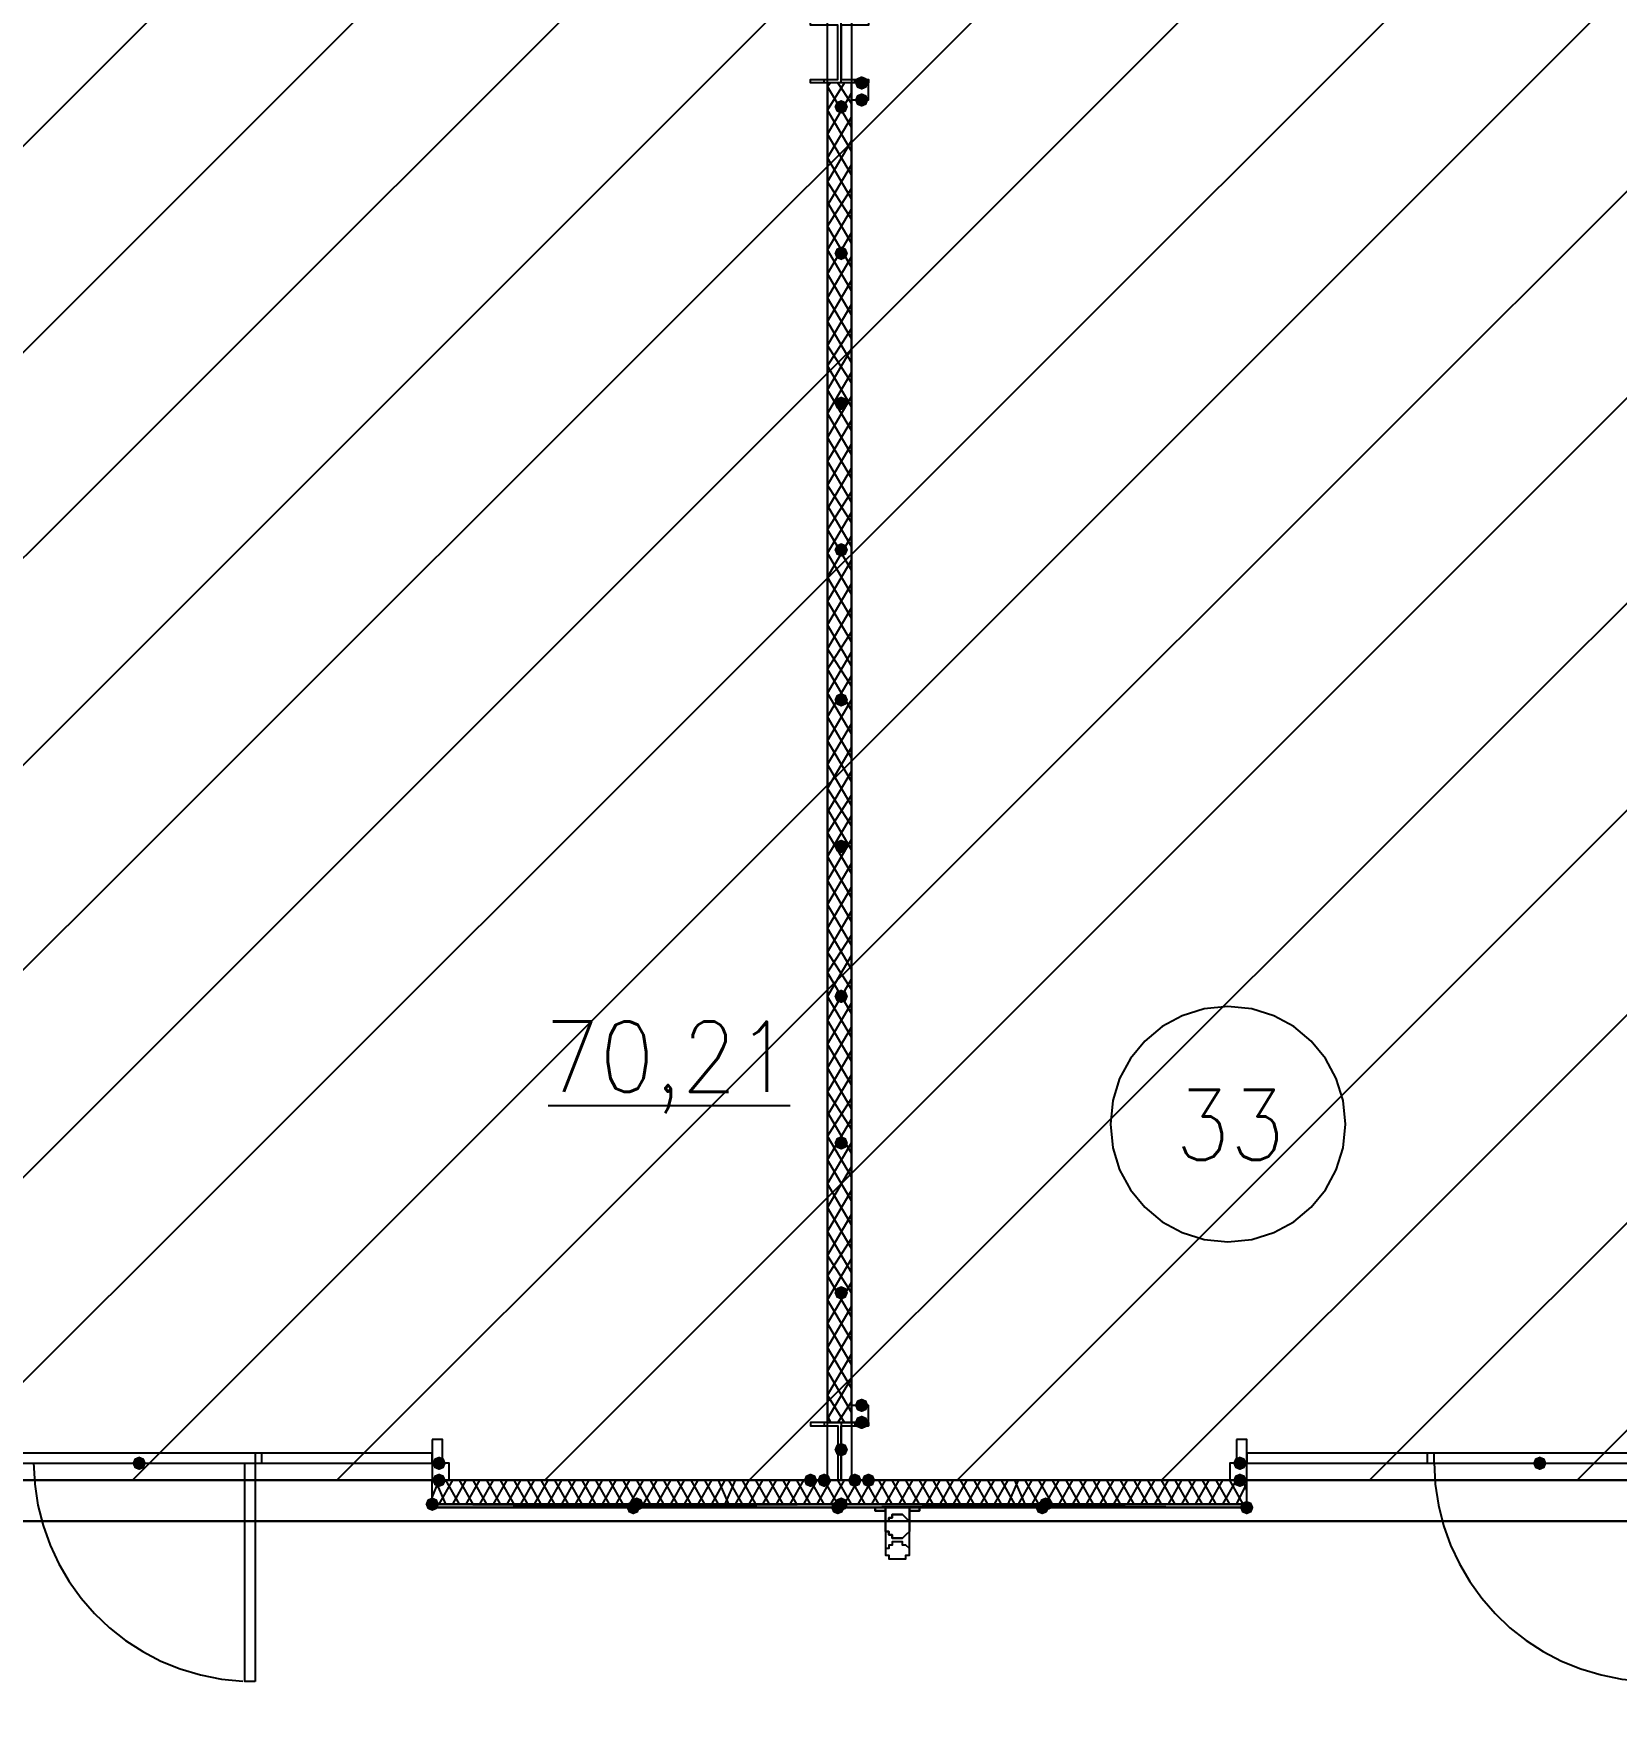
# Model space of a CAD drawing. Header units: millimetres. Extents: x 0 to 420, y 0 to 297.
# Drawn here: x 316.31 to 335.98, y 115.59 to 136.42 of the extents above; entities that cross this region are included whole.
import ezdxf

# ---------------------------------------------------------------- set-up
doc = ezdxf.new("R2010")
doc.units = ezdxf.units.MM
doc.layers.get('0').update_dxf_attribs({"linetype": 'CONTINUOUS'})
doc.styles.get("Standard").update_dxf_attribs({"font": 'STANDARD'})

msp = doc.modelspace()

# ---------------------------------------------------------------- hatches: boundary and pattern name
at = {"true_color": 0x000007}
for points in [[(326.686333, 135.805333), (326.661462, 135.745537), (326.601667, 135.720667), (326.541871, 135.745537), (326.517, 135.805333), (326.541871, 135.865129), (326.601667, 135.89), (326.661462, 135.865129)], [(326.686333, 135.593667), (326.661462, 135.533871), (326.601667, 135.509), (326.541871, 135.533871), (326.517, 135.593667), (326.541871, 135.653462), (326.601667, 135.678333), (326.661462, 135.653463)], [(326.432333, 135.509), (326.407462, 135.449204), (326.347667, 135.424333), (326.287871, 135.449204), (326.263, 135.509), (326.287871, 135.568796), (326.347667, 135.593667), (326.407462, 135.568796)], [(326.432333, 133.688667), (326.407462, 133.628871), (326.347667, 133.604), (326.287871, 133.628871), (326.263, 133.688667), (326.287871, 133.748462), (326.347667, 133.773333), (326.407462, 133.748463)], [(326.432333, 131.826), (326.407462, 131.766204), (326.347667, 131.741333), (326.287871, 131.766204), (326.263, 131.826), (326.287871, 131.885796), (326.347667, 131.910667), (326.407462, 131.885796)], [(326.432333, 130.005667), (326.407462, 129.945871), (326.347667, 129.921), (326.287871, 129.945871), (326.263, 130.005667), (326.287871, 130.065462), (326.347667, 130.090333), (326.407462, 130.065463)], [(326.432333, 128.143), (326.407462, 128.083204), (326.347667, 128.058333), (326.287871, 128.083204), (326.263, 128.143), (326.287871, 128.202796), (326.347667, 128.227667), (326.407462, 128.202796)], [(326.432333, 126.322667), (326.407462, 126.262871), (326.347667, 126.238), (326.287871, 126.262871), (326.263, 126.322667), (326.287871, 126.382462), (326.347667, 126.407333), (326.407462, 126.382463)], [(326.432333, 124.46), (326.407462, 124.400204), (326.347667, 124.375333), (326.287871, 124.400204), (326.263, 124.46), (326.287871, 124.519796), (326.347667, 124.544667), (326.407462, 124.519796)], [(326.432333, 122.639667), (326.407462, 122.579871), (326.347667, 122.555), (326.287871, 122.579871), (326.263, 122.639667), (326.287871, 122.699462), (326.347667, 122.724333), (326.407462, 122.699463)], [(326.432333, 120.777), (326.407462, 120.717204), (326.347667, 120.692333), (326.287871, 120.717204), (326.263, 120.777), (326.287871, 120.836796), (326.347667, 120.861667), (326.407462, 120.836796)], [(326.686333, 119.38), (326.661462, 119.320204), (326.601667, 119.295333), (326.541871, 119.320204), (326.517, 119.38), (326.541871, 119.439796), (326.601667, 119.464667), (326.661462, 119.439796)], [(326.686333, 119.168333), (326.661462, 119.108538), (326.601667, 119.083667), (326.541871, 119.108538), (326.517, 119.168333), (326.541871, 119.228129), (326.601667, 119.253), (326.661462, 119.228129)], [(317.711667, 118.660333), (317.686796, 118.600538), (317.627, 118.575667), (317.567204, 118.600538), (317.542333, 118.660333), (317.567204, 118.720129), (317.627, 118.745), (317.686796, 118.720129)], [(317.711667, 118.660333), (317.686796, 118.600538), (317.627, 118.575667), (317.567204, 118.600538), (317.542333, 118.660333), (317.567204, 118.720129), (317.627, 118.745), (317.686796, 118.720129)], [(321.437, 118.660333), (321.412129, 118.600538), (321.352333, 118.575667), (321.292537, 118.600538), (321.267667, 118.660333), (321.292537, 118.720129), (321.352333, 118.745), (321.412129, 118.720129)], [(326.432333, 118.829667), (326.407462, 118.769871), (326.347667, 118.745), (326.287871, 118.769871), (326.263, 118.829667), (326.287871, 118.889462), (326.347667, 118.914333), (326.407462, 118.889463)], [(331.385333, 118.660333), (331.360463, 118.600538), (331.300667, 118.575667), (331.240871, 118.600538), (331.216, 118.660333), (331.240871, 118.720129), (331.300667, 118.745), (331.360462, 118.720129)], [(335.110667, 118.660333), (335.085796, 118.600538), (335.026, 118.575667), (334.966204, 118.600538), (334.941333, 118.660333), (334.966204, 118.720129), (335.026, 118.745), (335.085796, 118.720129)], [(335.110667, 118.660333), (335.085796, 118.600538), (335.026, 118.575667), (334.966204, 118.600538), (334.941333, 118.660333), (334.966204, 118.720129), (335.026, 118.745), (335.085796, 118.720129)], [(321.437, 118.448667), (321.412129, 118.388871), (321.352333, 118.364), (321.292537, 118.388871), (321.267667, 118.448667), (321.292537, 118.508462), (321.352333, 118.533333), (321.412129, 118.508463)], [(326.051333, 118.448667), (326.026462, 118.388871), (325.966667, 118.364), (325.906871, 118.388871), (325.882, 118.448667), (325.906871, 118.508462), (325.966667, 118.533333), (326.026462, 118.508463)], [(326.220667, 118.448667), (326.195796, 118.388871), (326.136, 118.364), (326.076204, 118.388871), (326.051333, 118.448667), (326.076204, 118.508462), (326.136, 118.533333), (326.195796, 118.508463)], [(326.601667, 118.448667), (326.576796, 118.388871), (326.517, 118.364), (326.457204, 118.388871), (326.432333, 118.448667), (326.457204, 118.508462), (326.517, 118.533333), (326.576796, 118.508463)], [(326.771, 118.448667), (326.746129, 118.388871), (326.686333, 118.364), (326.626537, 118.388871), (326.601667, 118.448667), (326.626537, 118.508462), (326.686333, 118.533333), (326.746129, 118.508463)], [(331.385333, 118.448667), (331.360463, 118.388871), (331.300667, 118.364), (331.240871, 118.388871), (331.216, 118.448667), (331.240871, 118.508462), (331.300667, 118.533333), (331.360462, 118.508463)]]:
    msp.add_hatch(color=0, dxfattribs=at).paths.add_polyline_path(points, flags=0)
at = {"true_color": 0x0000fe}
for points in [[(321.352333, 118.152333), (321.327462, 118.092537), (321.267667, 118.067667), (321.207871, 118.092537), (321.183, 118.152333), (321.207871, 118.212129), (321.267667, 118.237), (321.327462, 118.212129)], [(323.85, 118.11), (323.825129, 118.050204), (323.765333, 118.025333), (323.705537, 118.050204), (323.680667, 118.11), (323.705537, 118.169796), (323.765333, 118.194667), (323.825129, 118.169796)], [(323.892333, 118.152333), (323.867462, 118.092537), (323.807667, 118.067667), (323.747871, 118.092537), (323.723, 118.152333), (323.747871, 118.212129), (323.807667, 118.237), (323.867462, 118.212129)], [(326.39, 118.11), (326.365129, 118.050204), (326.305333, 118.025333), (326.245538, 118.050204), (326.220667, 118.11), (326.245537, 118.169796), (326.305333, 118.194667), (326.365129, 118.169796)], [(326.39, 118.11), (326.365129, 118.050204), (326.305333, 118.025333), (326.245538, 118.050204), (326.220667, 118.11), (326.245537, 118.169796), (326.305333, 118.194667), (326.365129, 118.169796)], [(326.432333, 118.152333), (326.407462, 118.092537), (326.347667, 118.067667), (326.287871, 118.092537), (326.263, 118.152333), (326.287871, 118.212129), (326.347667, 118.237), (326.407462, 118.212129)], [(326.432333, 118.152333), (326.407462, 118.092537), (326.347667, 118.067667), (326.287871, 118.092537), (326.263, 118.152333), (326.287871, 118.212129), (326.347667, 118.237), (326.407462, 118.212129)], [(328.93, 118.11), (328.905129, 118.050204), (328.845333, 118.025333), (328.785538, 118.050204), (328.760667, 118.11), (328.785537, 118.169796), (328.845333, 118.194667), (328.905129, 118.169796)], [(328.972333, 118.152333), (328.947462, 118.092537), (328.887667, 118.067667), (328.827871, 118.092537), (328.803, 118.152333), (328.827871, 118.212129), (328.887667, 118.237), (328.947462, 118.212129)], [(331.47, 118.11), (331.445129, 118.050204), (331.385333, 118.025333), (331.325538, 118.050204), (331.300667, 118.11), (331.325537, 118.169796), (331.385333, 118.194667), (331.445129, 118.169796)]]:
    msp.add_hatch(color=0, dxfattribs=at).paths.add_polyline_path(points, flags=0)
at = {"true_color": 0x000007}
h = msp.add_hatch(color=0, dxfattribs=at)
h.paths.add_polyline_path([(326.305333, 118.152333), (321.267667, 118.152333), (326.305333, 118.11)], flags=0)
h.paths.add_polyline_path([(321.267667, 118.152333), (326.305333, 118.11), (321.267667, 118.11)], flags=0)
h = msp.add_hatch(color=0, dxfattribs=at)
h.paths.add_polyline_path([(331.385333, 118.152333), (326.347667, 118.152333), (331.385333, 118.11)], flags=0)
h.paths.add_polyline_path([(326.347667, 118.152333), (331.385333, 118.11), (326.347667, 118.11)], flags=0)

# ---------------------------------------------------------------- linework, layer by layer
at = {"color": 0, "true_color": 0x000007}
for points in [[(105.156, 117.940667), (390.990667, 117.940667), (390.990667, 235.627333), (105.156, 235.627333)], [(309.075667, 152.908), (309.075667, 118.448667), (326.178333, 118.448667), (326.178333, 152.908), (325.966667, 152.908), (312.758667, 152.908)], [(326.474667, 118.448667), (343.577333, 118.448667), (343.577333, 152.908), (343.323333, 152.908), (330.157667, 152.908), (326.474667, 152.908)], [(326.686333, 135.805333), (325.966667, 135.805333), (325.966667, 135.847667), (326.305333, 135.847667), (326.305333, 136.525), (325.966667, 136.525), (325.966667, 136.567333), (326.686333, 136.567333), (326.686333, 136.525), (326.347667, 136.525), (326.347667, 135.847667), (326.686333, 135.847667)], [(326.178333, 135.805333), (326.178333, 119.168333), (326.474667, 119.168333), (326.474667, 135.805333)], [(326.686333, 135.805333), (326.474667, 135.805333), (326.474667, 135.593667), (326.686333, 135.593667), (326.686333, 135.805333), (326.474667, 135.805333), (326.474667, 135.593667), (326.686333, 135.593667)], [(326.686333, 119.38), (326.474667, 119.38), (326.474667, 119.168333), (326.686333, 119.168333), (326.686333, 119.38), (326.474667, 119.38), (326.474667, 119.168333), (326.686333, 119.168333)], [(326.686333, 119.168333), (325.966667, 119.168333), (325.966667, 119.126), (326.305333, 119.126), (326.305333, 118.448667), (325.966667, 118.448667), (326.686333, 118.448667), (326.347667, 118.448667), (326.347667, 119.126), (326.686333, 119.126)], [(321.267667, 118.956667), (321.267667, 118.660333), (321.394667, 118.660333), (321.394667, 118.956667)], [(331.258333, 118.956667), (331.258333, 118.660333), (331.385333, 118.660333), (331.385333, 118.956667)], [(314.028667, 118.660333), (321.267667, 118.660333), (321.267667, 118.787333), (314.028667, 118.787333)], [(319.066333, 118.660333), (319.151, 118.660333), (319.151, 118.787333), (319.066333, 118.787333)], [(331.385333, 118.660333), (338.666667, 118.660333), (338.666667, 118.787333), (331.385333, 118.787333)], [(333.629, 118.660333), (333.713667, 118.660333), (333.713667, 118.787333), (333.629, 118.787333)], [(319.066333, 115.951), (318.939333, 115.951), (318.939333, 118.660333), (319.066333, 118.660333)], [(321.479333, 118.660333), (321.267667, 118.660333), (321.267667, 118.448667), (321.479333, 118.448667), (321.479333, 118.660333), (321.267667, 118.660333), (321.267667, 118.448667), (321.479333, 118.448667)], [(331.385333, 118.660333), (331.173667, 118.660333), (331.173667, 118.448667), (331.385333, 118.448667), (331.385333, 118.660333), (331.173667, 118.660333), (331.173667, 118.448667), (331.385333, 118.448667)], [(326.305333, 118.152333), (321.267667, 118.152333), (326.305333, 118.11)], [(321.267667, 118.152333), (326.305333, 118.11), (321.267667, 118.11)], [(321.267667, 118.11), (326.305333, 118.11), (326.305333, 118.152333), (321.267667, 118.152333)], [(321.267667, 118.11), (326.305333, 118.11), (326.305333, 118.152333), (321.267667, 118.152333)], [(331.385333, 118.152333), (326.347667, 118.152333), (331.385333, 118.11)], [(326.347667, 118.152333), (331.385333, 118.11), (326.347667, 118.11)], [(331.385333, 118.152333), (326.347667, 118.152333), (326.347667, 118.11), (331.385333, 118.11)], [(331.385333, 118.152333), (326.347667, 118.152333), (326.347667, 118.11), (331.385333, 118.11)], [(326.771, 118.11), (326.771, 118.067667), (326.898, 118.067667), (326.898, 117.856), (326.898, 117.813667), (326.940333, 117.813667), (326.940333, 117.771333), (326.982667, 117.771333), (326.982667, 117.729), (327.025, 117.729), (327.067333, 117.729), (327.109667, 117.729), (327.152, 117.771333), (327.194333, 117.813667), (327.194333, 117.856), (327.194333, 118.067667), (327.321333, 118.067667), (327.321333, 118.11), (327.194333, 118.11), (327.194333, 117.856), (327.194333, 117.813667), (327.152, 117.771333), (327.109667, 117.729), (327.067333, 117.729), (327.025, 117.729), (326.982667, 117.729), (326.982667, 117.771333), (326.940333, 117.771333), (326.940333, 117.813667), (326.898, 117.813667), (326.898, 117.856), (326.898, 118.11), (326.771, 118.11), (326.771, 118.067667), (326.898, 118.067667), (326.898, 117.856), (326.898, 117.813667), (326.940333, 117.813667), (326.940333, 117.771333), (326.982667, 117.771333), (326.982667, 117.729), (327.025, 117.729), (327.067333, 117.729), (327.109667, 117.729), (327.152, 117.771333), (327.194333, 117.813667), (327.194333, 117.856), (327.194333, 118.067667), (327.321333, 118.067667), (327.321333, 118.11), (327.194333, 118.11), (327.194333, 117.856), (327.194333, 117.813667), (327.152, 117.771333), (327.109667, 117.729), (327.067333, 117.729), (327.025, 117.729), (326.982667, 117.729), (326.982667, 117.771333), (326.940333, 117.771333), (326.940333, 117.813667), (326.898, 117.813667), (326.898, 117.856), (326.898, 118.11), (326.771, 118.11), (326.898, 118.11), (326.898, 117.856), (326.898, 117.813667), (326.940333, 117.813667), (326.940333, 117.771333), (326.982667, 117.771333), (326.982667, 117.729), (327.025, 117.729), (327.067333, 117.729), (327.109667, 117.729), (327.152, 117.771333), (327.194333, 117.813667), (327.194333, 117.856), (327.194333, 118.11), (327.321333, 118.11), (327.321333, 118.067667), (327.194333, 118.067667), (327.194333, 117.856), (327.194333, 117.813667), (327.152, 117.771333), (327.109667, 117.729), (327.067333, 117.729), (327.025, 117.729), (326.982667, 117.729), (326.982667, 117.771333), (326.940333, 117.771333), (326.940333, 117.813667), (326.898, 117.813667), (326.898, 117.856), (326.898, 118.067667), (326.771, 118.067667)], [(117.263333, 109.304667), (378.883333, 109.304667), (378.883333, 117.940667), (117.263333, 117.940667)], [(326.898, 117.856), (326.898, 117.898333), (326.898, 117.940667), (326.940333, 117.940667), (326.940333, 117.983), (326.982667, 117.983), (326.982667, 118.025333), (327.025, 118.025333), (327.067333, 118.025333), (327.109667, 118.025333), (327.152, 117.983), (327.194333, 117.940667), (327.194333, 117.898333), (327.194333, 117.856), (327.194333, 117.813667), (327.152, 117.771333), (327.109667, 117.729), (327.067333, 117.729), (327.025, 117.729), (326.982667, 117.729), (326.982667, 117.771333), (326.940333, 117.771333), (326.940333, 117.813667), (326.898, 117.813667), (326.898, 117.856), (326.898, 117.813667), (326.940333, 117.813667), (326.940333, 117.771333), (326.982667, 117.771333), (326.982667, 117.729), (327.025, 117.729), (327.067333, 117.729), (327.109667, 117.729), (327.152, 117.771333), (327.194333, 117.813667), (327.194333, 117.856), (327.194333, 117.898333), (327.194333, 117.940667), (327.152, 117.983), (327.109667, 118.025333), (327.067333, 118.025333), (327.025, 118.025333), (326.982667, 118.025333), (326.982667, 117.983), (326.940333, 117.983), (326.940333, 117.940667), (326.898, 117.940667), (326.898, 117.898333)], [(327.194333, 117.856), (327.194333, 117.898333), (327.194333, 117.940667), (327.152, 117.983), (327.109667, 118.025333), (327.067333, 118.025333), (327.025, 118.025333), (326.982667, 118.025333), (326.982667, 117.983), (326.940333, 117.983), (326.940333, 117.940667), (326.898, 117.940667), (326.898, 117.898333), (326.898, 117.856), (326.898, 117.813667), (326.940333, 117.813667), (326.940333, 117.771333), (326.982667, 117.771333), (326.982667, 117.729), (327.025, 117.729), (327.067333, 117.729), (327.109667, 117.729), (327.152, 117.771333), (327.194333, 117.813667)], [(326.898, 117.559667), (326.898, 117.517333), (326.940333, 117.517333), (326.940333, 117.475), (326.982667, 117.475), (327.025, 117.475), (327.067333, 117.475), (327.109667, 117.475), (327.152, 117.475), (327.152, 117.517333), (327.194333, 117.517333), (327.194333, 117.559667), (327.194333, 117.602), (327.152, 117.644333), (327.109667, 117.644333), (327.109667, 117.686667), (327.067333, 117.686667), (327.025, 117.686667), (326.982667, 117.686667), (326.982667, 117.644333), (326.940333, 117.644333), (326.940333, 117.602), (326.898, 117.602)]]:
    msp.add_lwpolyline(points, close=True, dxfattribs=at)
at = {"color": 0, "true_color": 0x000004}
for points in [[(299.593, 118.448666), (345.567, 164.380333)], [(302.175334, 118.448666), (348.107, 164.380333)], [(304.715334, 118.448666), (350.689334, 164.380333)], [(307.297667, 118.448666), (353.229334, 164.380333)], [(309.837667, 118.448666), (355.811667, 164.380333)], [(312.42, 118.448666), (358.351667, 164.380333)], [(314.96, 118.448666), (360.934, 164.380333)], [(317.542334, 118.448666), (363.474, 164.380333)], [(320.082334, 118.448666), (366.056334, 164.380333)], [(322.664667, 118.448666), (368.596334, 164.380333)], [(325.204667, 118.448666), (371.178667, 164.380333)], [(327.787, 118.448666), (373.718667, 164.380333)], [(330.327, 118.448666), (376.301, 164.380333)], [(332.909334, 118.448666), (377.867334, 163.364333)], [(335.491667, 118.448666), (377.867334, 160.824333)]]:
    msp.add_lwpolyline(points, dxfattribs=at)
at = {"color": 0, "true_color": 0x000007}
for points in [[(326.347667, 135.805333), (326.347667, 136.567333)], [(325.966667, 135.805333), (325.966667, 135.847667)], [(326.136, 135.805333), (326.136, 135.847667)], [(326.517, 135.805333), (326.517, 135.847667)], [(326.686333, 135.805333), (326.686333, 135.847667)], [(326.178333, 135.763), (326.220667, 135.805333)], [(326.178333, 135.466667), (326.39, 135.805333)], [(326.474667, 135.255), (326.178333, 135.763)], [(326.178333, 135.170333), (326.474667, 135.678333)], [(326.474667, 135.551333), (326.305333, 135.805333)], [(326.474667, 134.958667), (326.178333, 135.466667)], [(326.178333, 134.874), (326.474667, 135.382)], [(326.474667, 134.662333), (326.178333, 135.170333)], [(326.178333, 134.577667), (326.474667, 135.085667)], [(326.474667, 134.366), (326.178333, 134.874)], [(326.178333, 134.281333), (326.474667, 134.789333)], [(326.474667, 134.112), (326.178333, 134.577667)], [(326.178333, 134.027333), (326.474667, 134.493)], [(326.474667, 133.815667), (326.178333, 134.323667)], [(326.178333, 133.731), (326.474667, 134.239)], [(326.474667, 133.519333), (326.178333, 134.027333)], [(326.178333, 133.434667), (326.474667, 133.942667)], [(326.474667, 133.223), (326.178333, 133.731)], [(326.178333, 133.138333), (326.474667, 133.646333)], [(326.474667, 132.926667), (326.178333, 133.434667)], [(326.178333, 132.842), (326.474667, 133.35)], [(326.474667, 132.630333), (326.178333, 133.138333)], [(326.178333, 132.545667), (326.474667, 133.053667)], [(326.474667, 132.334), (326.178333, 132.842)], [(326.178333, 132.291667), (326.474667, 132.757333)], [(326.474667, 132.08), (326.178333, 132.545667)], [(326.178333, 131.995333), (326.474667, 132.503333)], [(326.474667, 131.783667), (326.178333, 132.291667)], [(326.178333, 131.699), (326.474667, 132.207)], [(326.474667, 131.487333), (326.178333, 131.995333)], [(326.178333, 131.402667), (326.474667, 131.910667)], [(326.474667, 131.191), (326.178333, 131.699)], [(326.178333, 131.106333), (326.474667, 131.614333)], [(326.474667, 130.894667), (326.178333, 131.402667)], [(326.178333, 130.81), (326.474667, 131.318)], [(326.474667, 130.598333), (326.178333, 131.106333)], [(326.178333, 130.513667), (326.474667, 131.021667)], [(326.474667, 130.344333), (326.178333, 130.81)], [(326.178333, 130.259667), (326.474667, 130.725333)], [(326.474667, 130.048), (326.178333, 130.556)], [(326.178333, 129.963333), (326.474667, 130.471333)], [(326.474667, 129.751667), (326.178333, 130.259667)], [(326.178333, 129.667), (326.474667, 130.175)], [(326.474667, 129.455333), (326.178333, 129.963333)], [(326.178333, 129.370667), (326.474667, 129.878667)], [(326.474667, 129.159), (326.178333, 129.667)], [(326.178333, 129.074333), (326.474667, 129.582333)], [(326.474667, 128.862667), (326.178333, 129.370667)], [(326.178333, 128.778), (326.474667, 129.286)], [(326.474667, 128.566333), (326.178333, 129.074333)], [(326.178333, 128.524), (326.474667, 128.989667)], [(326.474667, 128.312333), (326.178333, 128.778)], [(326.178333, 128.227667), (326.474667, 128.735667)], [(326.474667, 128.016), (326.178333, 128.524)], [(326.178333, 127.931333), (326.474667, 128.439333)], [(326.474667, 127.719667), (326.178333, 128.227667)], [(326.178333, 127.635), (326.474667, 128.143)], [(326.474667, 127.423333), (326.178333, 127.931333)], [(326.178333, 127.338667), (326.474667, 127.846667)], [(326.474667, 127.127), (326.178333, 127.635)], [(326.178333, 127.042333), (326.474667, 127.550333)], [(326.474667, 126.830667), (326.178333, 127.338667)], [(326.178333, 126.746), (326.474667, 127.254)], [(326.474667, 126.576667), (326.178333, 127.042333)], [(326.178333, 126.492), (326.474667, 126.957667)], [(326.474667, 126.280333), (326.178333, 126.788333)], [(326.178333, 126.195667), (326.474667, 126.703667)], [(326.474667, 125.984), (326.178333, 126.492)], [(326.178333, 125.899333), (326.474667, 126.407333)], [(326.474667, 125.687667), (326.178333, 126.195667)], [(326.178333, 125.603), (326.474667, 126.111)], [(326.474667, 125.391333), (326.178333, 125.899333)], [(326.178333, 125.306667), (326.474667, 125.814667)], [(326.474667, 125.095), (326.178333, 125.603)], [(326.178333, 125.010333), (326.474667, 125.518333)], [(326.474667, 124.798667), (326.178333, 125.306667)], [(326.178333, 124.756333), (326.474667, 125.222)], [(326.474667, 124.544667), (326.178333, 125.010333)], [(326.178333, 124.46), (326.474667, 124.968)], [(326.474667, 124.248333), (326.178333, 124.756333)], [(326.178333, 124.163667), (326.474667, 124.671667)], [(326.474667, 123.952), (326.178333, 124.46)], [(326.178333, 123.867333), (326.474667, 124.375333)], [(326.474667, 123.655667), (326.178333, 124.163667)], [(332.613, 122.8725), (332.583328, 123.166844), (332.498228, 123.440996), (332.363572, 123.689083), (332.185232, 123.905232), (331.969083, 124.083572), (331.720996, 124.218228), (331.446844, 124.303328), (331.1525, 124.333), (330.858156, 124.303328), (330.584004, 124.218228), (330.335917, 124.083572), (330.119768, 123.905232), (329.941428, 123.689083), (329.806772, 123.440996), (329.721672, 123.166844), (329.692, 122.8725)], [(326.178333, 123.571), (326.474667, 124.079)], [(326.474667, 123.359333), (326.178333, 123.867333)], [(326.178333, 123.274667), (326.474667, 123.782667)], [(326.474667, 123.063), (326.178333, 123.571)], [(326.178333, 122.978333), (326.474667, 123.486333)], [(322.707, 123.105333), (325.712667, 123.105333)], [(326.474667, 122.809), (326.178333, 123.274667)], [(326.178333, 122.724333), (326.474667, 123.19)], [(326.474667, 122.512667), (326.178333, 123.020667)], [(326.178333, 122.428), (326.474667, 122.936)], [(326.474667, 122.216333), (326.178333, 122.724333)], [(329.692, 122.8725), (329.721672, 122.578156), (329.806772, 122.304004), (329.941428, 122.055917), (330.119768, 121.839768), (330.335917, 121.661428), (330.584004, 121.526772), (330.858156, 121.441672), (331.1525, 121.412), (331.446844, 121.441672), (331.720996, 121.526772), (331.969083, 121.661428), (332.185232, 121.839768), (332.363572, 122.055917), (332.498228, 122.304004), (332.583328, 122.578156), (332.613, 122.8725)], [(326.178333, 122.131667), (326.474667, 122.639667)], [(326.474667, 121.92), (326.178333, 122.428)], [(326.178333, 121.835333), (326.474667, 122.343333)], [(326.474667, 121.623667), (326.178333, 122.131667)], [(326.178333, 121.539), (326.474667, 122.047)], [(326.474667, 121.327333), (326.178333, 121.835333)], [(326.178333, 121.242667), (326.474667, 121.750667)], [(326.474667, 121.031), (326.178333, 121.539)], [(326.178333, 120.988667), (326.474667, 121.454333)], [(326.474667, 120.777), (326.178333, 121.242667)], [(326.178333, 120.692333), (326.474667, 121.200333)], [(326.474667, 120.480667), (326.178333, 120.988667)], [(326.178333, 120.396), (326.474667, 120.904)], [(326.474667, 120.184333), (326.178333, 120.692333)], [(326.178333, 120.099667), (326.474667, 120.607667)], [(326.474667, 119.888), (326.178333, 120.396)], [(326.178333, 119.803333), (326.474667, 120.311333)], [(326.474667, 119.591667), (326.178333, 120.099667)], [(326.178333, 119.507), (326.474667, 120.015)], [(326.474667, 119.295333), (326.178333, 119.803333)], [(326.178333, 119.210667), (326.474667, 119.718667)], [(326.39, 119.168333), (326.178333, 119.507)], [(326.305333, 119.168333), (326.474667, 119.422333)], [(325.966667, 119.168333), (325.966667, 119.126)], [(326.136, 119.168333), (326.136, 119.126)], [(326.220667, 119.168333), (326.178333, 119.253)], [(326.347667, 119.168333), (326.347667, 118.448667)], [(326.517, 119.168333), (326.517, 119.126)], [(326.686333, 119.168333), (326.686333, 119.126)], [(314.028667, 118.533333), (314.028667, 118.660333), (317.627, 118.660333)], [(317.627, 118.448667), (314.028667, 118.448667), (314.028667, 118.533333)], [(316.314688, 118.671289), (316.328845, 118.401895), (316.368472, 118.13985), (316.432354, 117.886424), (316.519275, 117.642888), (316.628018, 117.410509), (316.757367, 117.19056), (316.906107, 116.98431), (317.073021, 116.793028), (317.256892, 116.617985), (317.456506, 116.46045), (317.670645, 116.321694), (317.898094, 116.202987), (318.137637, 116.105597), (318.388056, 116.030797), (318.648137, 115.979854), (318.916664, 115.95404)], [(317.627, 118.660333), (321.267667, 118.660333), (321.267667, 118.533333)], [(321.267667, 118.533333), (321.267667, 118.448667), (317.627, 118.448667)], [(331.385333, 118.533333), (331.385333, 118.660333), (335.026, 118.660333)], [(335.026, 118.448667), (331.385333, 118.448667), (331.385333, 118.533333)], [(333.713688, 118.671289), (333.727845, 118.401895), (333.767472, 118.13985), (333.831354, 117.886424), (333.918275, 117.642888), (334.027018, 117.410509), (334.156367, 117.19056), (334.305107, 116.98431), (334.472021, 116.793028), (334.655892, 116.617985), (334.855506, 116.46045), (335.069645, 116.321694), (335.297094, 116.202987), (335.536637, 116.105597), (335.787056, 116.030797), (336.047137, 115.979854), (336.315664, 115.95404)], [(335.026, 118.660333), (338.666667, 118.660333), (338.666667, 118.533333)], [(338.666667, 118.533333), (338.666667, 118.448667), (335.026, 118.448667)], [(321.267667, 118.237), (321.352333, 118.448667)], [(321.267667, 118.152333), (321.267667, 118.448667)], [(321.267667, 118.152333), (321.267667, 118.448667)], [(321.437, 118.152333), (321.31, 118.448667)], [(321.352333, 118.152333), (321.521667, 118.448667)], [(331.258333, 118.448667), (321.394667, 118.448667)], [(321.606333, 118.152333), (321.437, 118.448667)], [(321.521667, 118.152333), (321.691, 118.448667)], [(321.775667, 118.152333), (321.606333, 118.448667)], [(321.691, 118.152333), (321.860333, 118.448667)], [(321.945, 118.152333), (321.775667, 118.448667)], [(321.860333, 118.152333), (322.029667, 118.448667)], [(322.114333, 118.152333), (321.945, 118.448667)], [(322.029667, 118.152333), (322.199, 118.448667)], [(322.283667, 118.152333), (322.114333, 118.448667)], [(322.199, 118.152333), (322.368333, 118.448667)], [(322.453, 118.152333), (322.283667, 118.448667)], [(322.368333, 118.152333), (322.537667, 118.448667)], [(322.622333, 118.152333), (322.453, 118.448667)], [(322.537667, 118.152333), (322.707, 118.448667)], [(322.791667, 118.152333), (322.622333, 118.448667)], [(322.707, 118.152333), (322.876333, 118.448667)], [(322.961, 118.152333), (322.791667, 118.448667)], [(322.876333, 118.152333), (323.045667, 118.448667)], [(323.130333, 118.152333), (322.961, 118.448667)], [(323.045667, 118.152333), (323.215, 118.448667)], [(323.299667, 118.152333), (323.130333, 118.448667)], [(323.215, 118.152333), (323.384333, 118.448667)], [(323.469, 118.152333), (323.299667, 118.448667)], [(323.384333, 118.152333), (323.553667, 118.448667)], [(323.638333, 118.152333), (323.469, 118.448667)], [(323.553667, 118.152333), (323.723, 118.448667)], [(323.807667, 118.152333), (323.638333, 118.448667)], [(323.723, 118.152333), (323.892333, 118.448667)], [(323.977, 118.152333), (323.807667, 118.448667)], [(323.892333, 118.152333), (324.061667, 118.448667)], [(324.146333, 118.152333), (323.977, 118.448667)], [(324.061667, 118.152333), (324.231, 118.448667)], [(324.315667, 118.152333), (324.146333, 118.448667)], [(324.231, 118.152333), (324.400333, 118.448667)], [(324.485, 118.152333), (324.315667, 118.448667)], [(324.400333, 118.152333), (324.569667, 118.448667)], [(324.654333, 118.152333), (324.485, 118.448667)], [(324.569667, 118.152333), (324.739, 118.448667)], [(324.823667, 118.152333), (324.654333, 118.448667)], [(324.739, 118.152333), (324.908333, 118.448667)], [(324.950667, 118.152333), (324.823667, 118.448667)], [(324.908333, 118.152333), (325.035333, 118.448667)], [(325.12, 118.152333), (324.950667, 118.448667)], [(325.035333, 118.152333), (325.204667, 118.448667)], [(325.289333, 118.152333), (325.12, 118.448667)], [(325.204667, 118.152333), (325.374, 118.448667)], [(325.458667, 118.152333), (325.289333, 118.448667)], [(325.374, 118.152333), (325.543333, 118.448667)], [(325.628, 118.152333), (325.458667, 118.448667)], [(325.543333, 118.152333), (325.712667, 118.448667)], [(325.797333, 118.152333), (325.628, 118.448667)], [(325.712667, 118.152333), (325.882, 118.448667)], [(325.966667, 118.152333), (325.797333, 118.448667)], [(325.882, 118.152333), (326.051333, 118.448667)], [(326.136, 118.152333), (325.966667, 118.448667)], [(326.051333, 118.152333), (326.220667, 118.448667)], [(326.305333, 118.152333), (326.136, 118.448667)], [(326.220667, 118.152333), (326.39, 118.448667)], [(326.474667, 118.152333), (326.305333, 118.448667)], [(326.39, 118.152333), (326.559333, 118.448667)], [(326.644, 118.152333), (326.474667, 118.448667)], [(326.559333, 118.152333), (326.728667, 118.448667)], [(326.813333, 118.152333), (326.644, 118.448667)], [(326.728667, 118.152333), (326.898, 118.448667)], [(326.982667, 118.152333), (326.813333, 118.448667)], [(326.898, 118.152333), (327.067333, 118.448667)], [(327.152, 118.152333), (326.982667, 118.448667)], [(327.067333, 118.152333), (327.236667, 118.448667)], [(327.321333, 118.152333), (327.152, 118.448667)], [(327.236667, 118.152333), (327.406, 118.448667)], [(327.490667, 118.152333), (327.321333, 118.448667)], [(327.406, 118.152333), (327.575333, 118.448667)], [(327.66, 118.152333), (327.490667, 118.448667)], [(327.575333, 118.152333), (327.744667, 118.448667)], [(327.829333, 118.152333), (327.66, 118.448667)], [(327.744667, 118.152333), (327.914, 118.448667)], [(327.998667, 118.152333), (327.829333, 118.448667)], [(327.914, 118.152333), (328.083333, 118.448667)], [(328.168, 118.152333), (327.998667, 118.448667)], [(328.083333, 118.152333), (328.252667, 118.448667)], [(328.337333, 118.152333), (328.168, 118.448667)], [(328.252667, 118.152333), (328.422, 118.448667)], [(328.506667, 118.152333), (328.337333, 118.448667)], [(328.422, 118.152333), (328.549, 118.448667)], [(328.633667, 118.152333), (328.506667, 118.448667)], [(328.549, 118.152333), (328.718333, 118.448667)], [(328.803, 118.152333), (328.633667, 118.448667)], [(328.718333, 118.152333), (328.887667, 118.448667)], [(328.972333, 118.152333), (328.803, 118.448667)], [(328.887667, 118.152333), (329.057, 118.448667)], [(329.141667, 118.152333), (328.972333, 118.448667)], [(329.057, 118.152333), (329.226333, 118.448667)], [(329.311, 118.152333), (329.141667, 118.448667)], [(329.226333, 118.152333), (329.395667, 118.448667)], [(329.480333, 118.152333), (329.311, 118.448667)], [(329.395667, 118.152333), (329.565, 118.448667)], [(329.649667, 118.152333), (329.480333, 118.448667)], [(329.565, 118.152333), (329.734333, 118.448667)], [(329.819, 118.152333), (329.649667, 118.448667)], [(329.734333, 118.152333), (329.903667, 118.448667)], [(329.988333, 118.152333), (329.819, 118.448667)], [(329.903667, 118.152333), (330.073, 118.448667)], [(330.157667, 118.152333), (329.988333, 118.448667)], [(330.073, 118.152333), (330.242333, 118.448667)], [(330.327, 118.152333), (330.157667, 118.448667)], [(330.242333, 118.152333), (330.411667, 118.448667)], [(330.496333, 118.152333), (330.327, 118.448667)], [(330.411667, 118.152333), (330.581, 118.448667)], [(330.665667, 118.152333), (330.496333, 118.448667)], [(330.581, 118.152333), (330.750333, 118.448667)], [(330.835, 118.152333), (330.665667, 118.448667)], [(330.750333, 118.152333), (330.919667, 118.448667)], [(331.004333, 118.152333), (330.835, 118.448667)], [(330.919667, 118.152333), (331.089, 118.448667)], [(331.173667, 118.152333), (331.004333, 118.448667)], [(331.089, 118.152333), (331.258333, 118.448667)], [(331.343, 118.152333), (331.173667, 118.448667)], [(331.258333, 118.152333), (331.385333, 118.406333)], [(331.385333, 118.321667), (331.343, 118.448667)], [(331.385333, 118.152333), (331.385333, 118.448667)], [(331.385333, 118.152333), (331.385333, 118.448667)], [(321.31, 118.152333), (321.267667, 118.194667)], [(321.267667, 118.11), (326.305333, 118.11), (321.267667, 118.11), (326.305333, 118.152333)], [(321.267667, 118.152333), (331.385333, 118.152333)], [(326.347667, 118.152333), (331.385333, 118.152333), (326.347667, 118.11), (331.385333, 118.11)], [(326.898, 117.856), (326.898, 117.559667)], [(327.194333, 117.559667), (327.194333, 117.856)]]:
    msp.add_lwpolyline(points, dxfattribs=at)

# ---------------------------------------------------------------- texts
at = {"color": 0, "true_color": 0x000007, "char_height": 0.872032, "attachment_point": 1}
for s, insert, width in [('70,21', (322.66468, 124.146695), 2.56764984), ('33', (330.496347, 123.300029), 1.06581688)]:
    msp.add_mtext(s, dxfattribs=dict(at, insert=insert, width=width))

doc.saveas('drawing.dxf')
